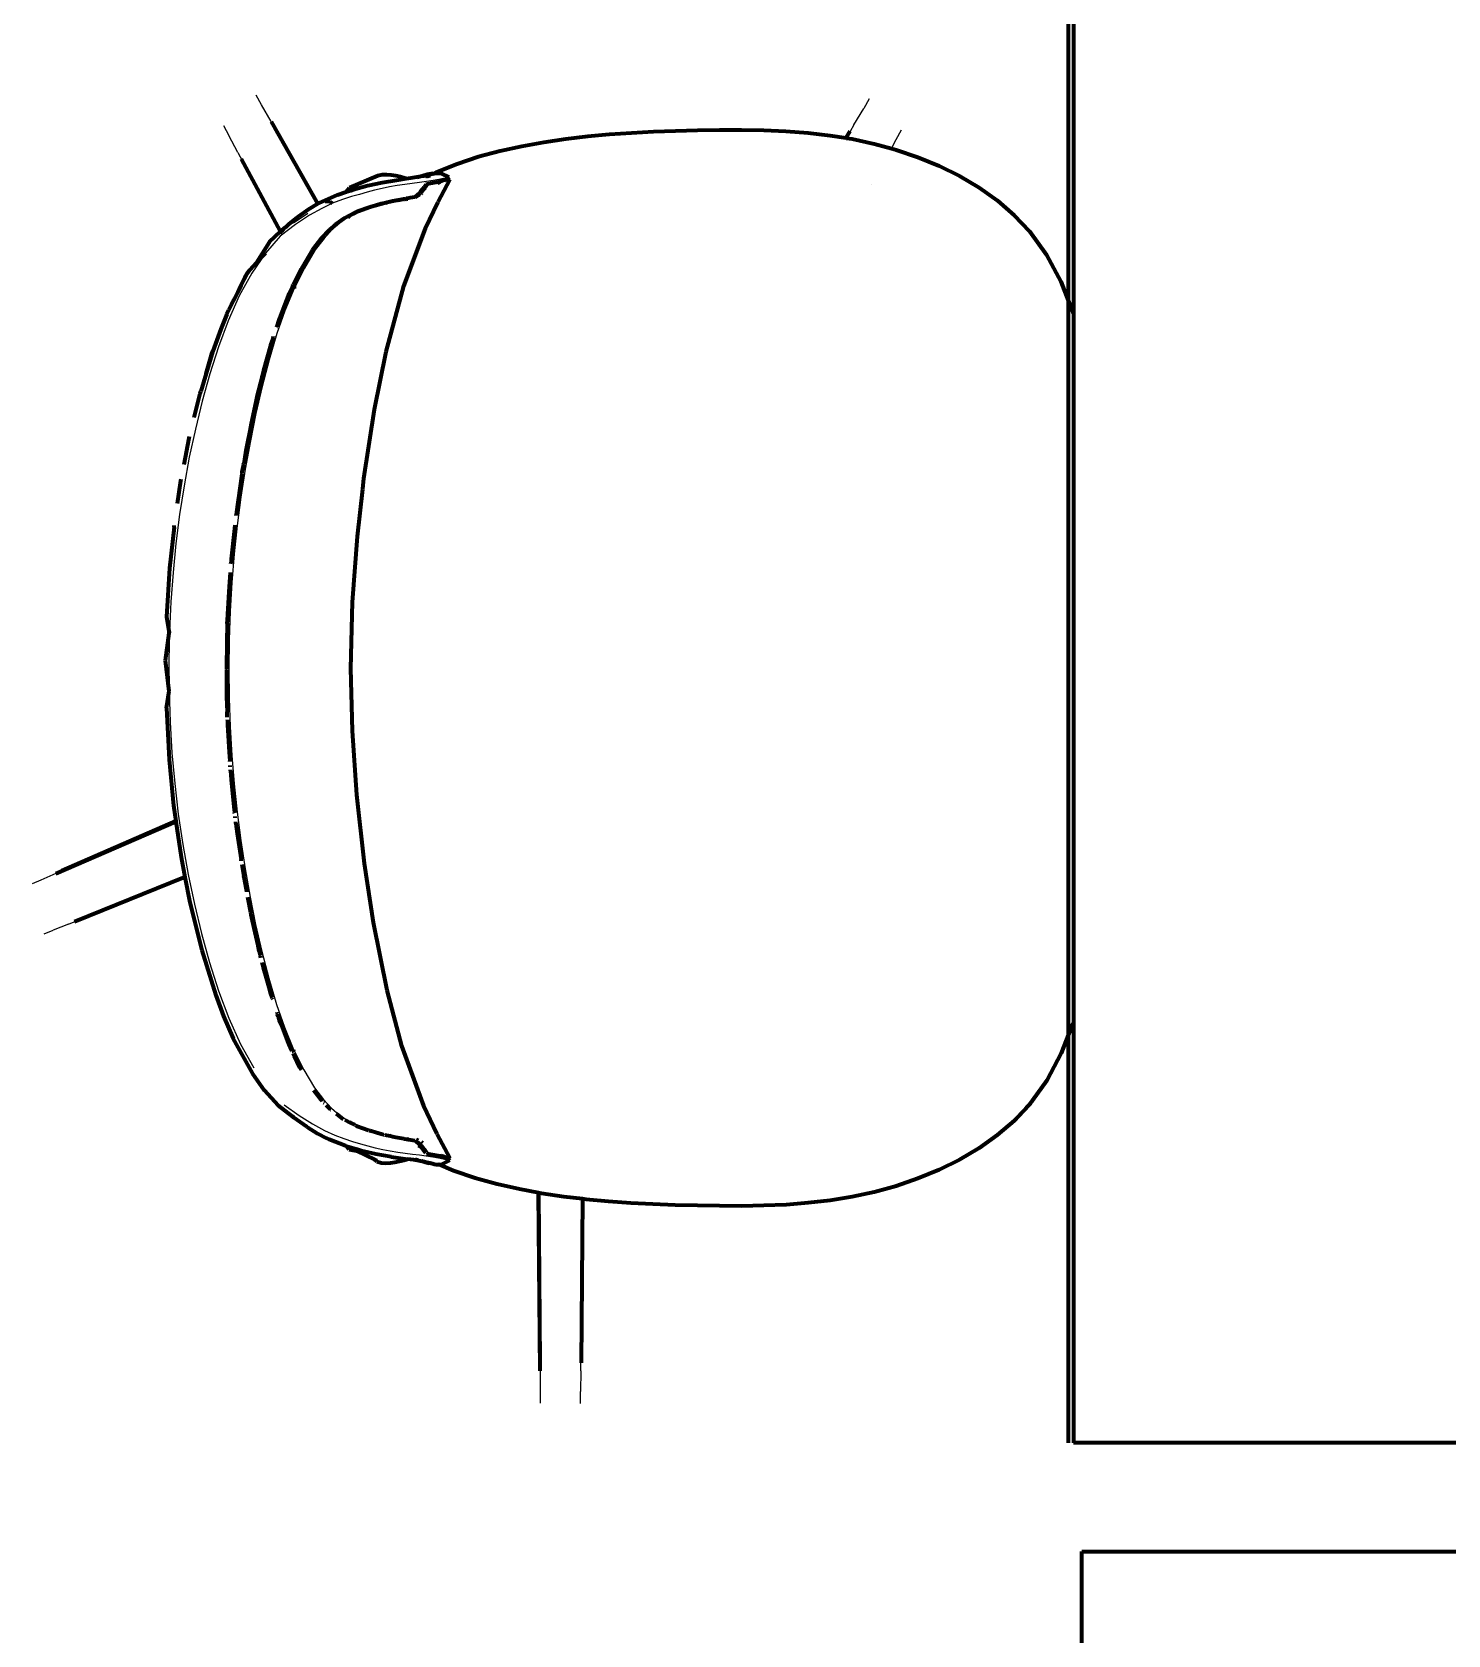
# Model space of a CAD drawing. Header units: millimetres. Extents: x 4307 to 31003, y 2809 to 20009.
# Drawn here: x 23105 to 23937, y 6064 to 7006 of the extents above; entities that cross this region are included whole.
import ezdxf

# ---------------------------------------------------------------- set-up
doc = ezdxf.new("R2010")
doc.units = ezdxf.units.MM
doc.layers.add('ProfileEdges', color=7, linetype='Continuous')

msp = doc.modelspace()

# ---------------------------------------------------------------- linework, layer by layer
for p, q in [((23239.94, 6963.58), (23236.82, 6969.22)), ((23245.55, 6953.8), (23239.94, 6963.58)), ((23588.2, 6951.74), (23593.91, 6961.44)), ((23597.14, 6967.14), (23593.91, 6961.44)), ((23217.52, 6951.35), (23220.7, 6945.6)), ((23588.2, 6951.74), (23583.75, 6944.04)), ((23226.03, 6935.55), (23220.7, 6945.6)), ((23610.15, 6937.94), (23613, 6943.19)), ((23613, 6943.19), (23616.17, 6948.78)), ((23226.03, 6935.55), (23251.15, 6889.14)), ((23310.78, 6914.45), (23306.35, 6913.44)), ((23315.25, 6915.31), (23310.78, 6914.45)), ((23319.72, 6916.04), (23315.25, 6915.31)), ((23324.15, 6916.68), (23319.72, 6916.04)), ((23332.77, 6917.84), (23324.15, 6916.68)), ((23336.9, 6918.43), (23332.77, 6917.84)), ((23336.12, 6913.91), (23334.32, 6911.62)), ((23334.58, 6913.2), (23336.13, 6913.95)), ((23335.49, 6915.23), (23336.4, 6915.66)), ((23336.13, 6913.95), (23336.12, 6913.91)), ((23338.08, 6916.7), (23336.13, 6913.95)), ((23336.57, 6916.7), (23338.08, 6916.7)), ((23340.76, 6919.06), (23336.9, 6918.43)), ((23338.93, 6916.86), (23338.08, 6916.7)), ((23341.92, 6917.43), (23338.93, 6916.86)), ((23338.93, 6916.86), (23339.58, 6917.17)), ((23339.58, 6917.17), (23340.27, 6917.47)), ((23340.37, 6917.49), (23343.72, 6918.85)), ((23344.17, 6919.68), (23340.76, 6919.06)), ((23343.4, 6917.76), (23341.92, 6917.43)), ((23343.85, 6917.86), (23343.4, 6917.76)), ((23343.72, 6918.85), (23343.82, 6918.88)), ((23345.21, 6918.16), (23343.85, 6917.86)), ((23346.99, 6920.23), (23344.17, 6919.68)), ((23347.84, 6918.81), (23345.21, 6918.16)), ((23346.1, 6919.71), (23346.95, 6920.01)), ((23346.95, 6920.01), (23348.8, 6920.61)), ((23348.8, 6920.61), (23346.99, 6920.23)), ((23349.67, 6919.31), (23347.84, 6918.81)), ((23349.07, 6920.69), (23348.8, 6920.61)), ((23349.07, 6920.69), (23349.11, 6920.67)), ((23349.11, 6920.67), (23349.14, 6920.72)), ((23349.14, 6920.72), (23350.25, 6921)), ((23350.25, 6920.95), (23349.14, 6920.72)), ((23350.47, 6919.57), (23349.67, 6919.31)), ((23281.75, 6905.73), (23275.32, 6902.7)), ((23287.52, 6907.94), (23281.75, 6905.73)), ((23292.74, 6909.6), (23287.52, 6907.94)), ((23297.52, 6910.94), (23292.74, 6909.6)), ((23301.97, 6912.22), (23297.52, 6910.94)), ((23306.35, 6913.44), (23301.97, 6912.22)), ((23308.1, 6904.31), (23304.8, 6903.23)), ((23311.56, 6905.29), (23308.1, 6904.31)), ((23313.05, 6905.66), (23311.56, 6905.29)), ((23315.02, 6906.13), (23313.05, 6905.66)), ((23318.45, 6906.87), (23315.02, 6906.13)), ((23318.99, 6906.97), (23318.45, 6906.87)), ((23321.84, 6907.52), (23318.99, 6906.97)), ((23323.02, 6907.73), (23321.84, 6907.52)), ((23323.02, 6907.73), (23323.05, 6907.75)), ((23323.05, 6907.75), (23323.48, 6908.09)), ((23324.2, 6907.94), (23323.05, 6907.75)), ((23324.82, 6908.05), (23324.2, 6907.94)), ((23324.85, 6908.06), (23324.82, 6908.05)), ((23325.03, 6908.09), (23324.85, 6908.06)), ((23325.16, 6908.12), (23325.03, 6908.09)), ((23325.43, 6908.16), (23325.16, 6908.12)), ((23326.58, 6908.36), (23325.43, 6908.16)), ((23326.58, 6908.36), (23327.28, 6908.83)), ((23328.4, 6908.68), (23326.58, 6908.36)), ((23330.22, 6909.01), (23328.4, 6908.68)), ((23331.53, 6909.25), (23330.22, 6909.01)), ((23332.76, 6910), (23331.53, 6909.25)), ((23334.02, 6911.31), (23332.76, 6910)), ((23333.44, 6912.55), (23333.54, 6912.6)), ((23333.54, 6912.6), (23334.58, 6913.2)), ((23334.32, 6911.62), (23334.02, 6911.31)), ((23267.13, 6899.65), (23258.8, 6893.97)), ((23268.1, 6898.62), (23259.99, 6893.24)), ((23275.32, 6902.7), (23268.1, 6898.62)), ((23290.14, 6896.85), (23285.94, 6893.96)), ((23294.1, 6899.07), (23290.14, 6896.85)), ((23297.75, 6900.7), (23294.1, 6899.07)), ((23301.23, 6901.98), (23297.75, 6900.7)), ((23304.64, 6903.17), (23301.23, 6901.98)), ((23304.8, 6903.23), (23304.64, 6903.17)), ((23250.87, 6886.3), (23242.28, 6876.37)), ((23259.99, 6893.24), (23250.87, 6886.3)), ((23251.15, 6889.14), (23251.28, 6888.91)), ((23251.28, 6888.91), (23251.37, 6888.74)), ((23281.5, 6890.18), (23276.7, 6885.08)), ((23285.94, 6893.96), (23281.5, 6890.18)), ((23242.28, 6876.37), (23234.23, 6864.58)), ((23271.46, 6878.25), (23265.1, 6867.63)), ((23276.7, 6885.08), (23271.46, 6878.25)), ((23265.1, 6867.63), (23259.14, 6855.58)), ((23263.15, 6866.96), (23263.22, 6866.84)), ((23234.23, 6864.58), (23226.87, 6851.25)), ((23226.87, 6851.25), (23220.36, 6836.67)), ((23259.14, 6855.58), (23253.72, 6842.57)), ((23253.72, 6842.57), (23248.99, 6829.12)), ((23220.36, 6836.67), (23214.66, 6821.32)), ((23248.99, 6829.12), (23244.35, 6813.69)), ((23214.66, 6821.32), (23209.58, 6805.51)), ((23244.35, 6813.69), (23240.24, 6798.06)), ((23209.58, 6805.51), (23205.06, 6789.36)), ((23240.24, 6798.06), (23236.6, 6782.21)), ((23205.06, 6789.36), (23201.04, 6772.97)), ((23236.6, 6782.21), (23233.36, 6766.14)), ((23201.04, 6772.97), (23197.49, 6756.41)), ((23233.36, 6766.14), (23230.4, 6749.52)), ((23197.49, 6756.41), (23194.41, 6739.67)), ((23230.4, 6749.52), (23227.85, 6732.91)), ((23194.41, 6739.67), (23191.78, 6722.78)), ((23299.25, 6737.76), (23299.39, 6737.16)), ((23227.85, 6732.91), (23225.69, 6716.28)), ((23191.78, 6722.78), (23189.61, 6705.78)), ((23225.69, 6716.28), (23223.93, 6699.61)), ((23189.61, 6705.78), (23187.9, 6688.68)), ((23223.93, 6699.61), (23222.56, 6682.87)), ((23187.9, 6688.68), (23186.63, 6671.51)), ((23222.56, 6682.87), (23221.58, 6666.05)), ((23186.63, 6671.51), (23185.81, 6654.29)), ((23221.58, 6666.05), (23220.99, 6649.11)), ((23185.81, 6654.29), (23185.43, 6637.05)), ((23220.99, 6649.11), (23220.78, 6632.04)), ((23185.43, 6637.05), (23185.55, 6618.9)), ((23219.27, 6631.86), (23219.27, 6632.02)), ((23219.27, 6631.71), (23219.27, 6631.86)), ((23220.78, 6632.04), (23220.96, 6614.96)), ((23185.55, 6618.9), (23186.16, 6600.77)), ((23220.96, 6614.96), (23221.52, 6598.02)), ((23186.16, 6600.77), (23187.28, 6582.67)), ((23221.52, 6598.02), (23222.47, 6581.2)), ((23187.28, 6582.67), (23188.9, 6564.65)), ((23222.47, 6581.2), (23223.82, 6564.46)), ((23188.9, 6564.65), (23191.02, 6546.72)), ((23223.82, 6564.46), (23225.56, 6547.79)), ((23191.02, 6546.72), (23193.66, 6528.91)), ((23225.56, 6547.79), (23227.7, 6531.15)), ((23193.66, 6528.91), (23196.8, 6511.26)), ((23227.7, 6531.15), (23230.25, 6514.54)), ((23119.01, 6511.77), (23110.12, 6507.83)), ((23126.39, 6482.02), (23194.91, 6509.72)), ((23196.8, 6511.26), (23200.46, 6493.79)), ((23230.25, 6514.54), (23233.19, 6497.92)), ((23110.12, 6507.83), (23105.04, 6505.7)), ((23200.46, 6493.79), (23204.64, 6476.53)), ((23233.19, 6497.92), (23236.43, 6481.85)), ((23126.39, 6482.02), (23117.39, 6478.5)), ((23236.43, 6481.85), (23240.06, 6466)), ((23112.21, 6476.33), (23117.39, 6478.5)), ((23204.64, 6476.53), (23209.39, 6459.53)), ((23240.06, 6466), (23244.14, 6450.36)), ((23209.39, 6459.53), (23214.73, 6442.91)), ((23214.73, 6442.91), (23220.73, 6426.75)), ((23244.14, 6450.36), (23248.75, 6434.93)), ((23244.25, 6444.97), (23244.35, 6445.03)), ((23248.75, 6434.93), (23253.45, 6421.48)), ((23220.73, 6426.75), (23227.62, 6411.46)), ((23253.45, 6421.48), (23258.82, 6408.49)), ((23227.62, 6411.46), (23235.47, 6397.62)), ((23258.82, 6408.49), (23264.73, 6396.44)), ((23264.73, 6396.44), (23271.05, 6385.83)), ((23271.05, 6385.83), (23276.29, 6378.99)), ((23276.29, 6378.99), (23281.09, 6373.89)), ((23253.26, 6375.89), (23262.02, 6369.64)), ((23262.02, 6369.64), (23269.9, 6364.67)), ((23281.09, 6373.89), (23285.55, 6370.11)), ((23285.55, 6370.11), (23289.78, 6367.23)), ((23269.9, 6364.67), (23276.88, 6360.86)), ((23276.88, 6360.86), (23282.96, 6358.1)), ((23282.96, 6358.1), (23288.37, 6356.07)), ((23289.78, 6367.23), (23293.81, 6365)), ((23293.81, 6365), (23297.56, 6363.38)), ((23297.56, 6363.38), (23301.12, 6362.1)), ((23301.12, 6362.1), (23304.59, 6360.9)), ((23304.59, 6360.9), (23308.06, 6359.76)), ((23308.06, 6359.76), (23311.54, 6358.78)), ((23311.54, 6358.78), (23315, 6357.94)), ((23315, 6357.94), (23315.21, 6357.9)), ((23288.37, 6356.07), (23293.37, 6354.41)), ((23293.37, 6354.41), (23298.04, 6353.01)), ((23298.04, 6353.01), (23302.44, 6351.77)), ((23302.44, 6351.77), (23306.79, 6350.66)), ((23306.79, 6350.66), (23311.18, 6349.71)), ((23311.18, 6349.71), (23315.59, 6348.89)), ((23315.21, 6357.9), (23318.44, 6357.21)), ((23315.59, 6348.89), (23319.98, 6348.18)), ((23318.44, 6357.21), (23318.57, 6357.18)), ((23318.57, 6357.18), (23321.83, 6356.56)), ((23321.83, 6356.56), (23323.52, 6356.25)), ((23323.87, 6355.99), (23323.52, 6356.25)), ((23323.52, 6356.25), (23325, 6355.99)), ((23325, 6355.99), (23325.15, 6355.96)), ((23325.15, 6355.96), (23325.46, 6355.91)), ((23325.46, 6355.91), (23325.76, 6355.85)), ((23325.76, 6355.85), (23327.26, 6355.59)), ((23327.71, 6355.31), (23327.26, 6355.59)), ((23327.26, 6355.59), (23328.38, 6355.39)), ((23328.38, 6355.39), (23331.51, 6354.83)), ((23332.59, 6352.29), (23331.42, 6353.02)), ((23331.51, 6354.83), (23332.75, 6354.07)), ((23333.11, 6352.03), (23332.59, 6352.29)), ((23332.75, 6354.07), (23334.32, 6352.45)), ((23334.61, 6349.51), (23333.69, 6350)), ((23334.32, 6352.45), (23335.73, 6350.67)), ((23335.94, 6350.56), (23335.73, 6350.67)), ((23335.73, 6350.67), (23336.13, 6350.16)), ((23336.13, 6350.16), (23338.11, 6347.38)), ((23319.98, 6348.18), (23324.33, 6347.56)), ((23324.33, 6347.56), (23328.6, 6346.98)), ((23328.6, 6346.98), (23332.76, 6346.44)), ((23332.76, 6346.44), (23336.78, 6345.9)), ((23336.66, 6347.38), (23337.02, 6347.38)), ((23336.78, 6345.9), (23340.55, 6345.31)), ((23337.02, 6347.38), (23338.11, 6347.38)), ((23338.11, 6347.38), (23339.82, 6347.07)), ((23340.4, 6346.79), (23339.82, 6347.07)), ((23339.82, 6347.07), (23341.94, 6346.67)), ((23340.55, 6345.31), (23343.91, 6344.69)), ((23341.94, 6346.67), (23344.98, 6346.03)), ((23343.91, 6344.69), (23346.72, 6344.11)), ((23345.24, 6345.97), (23347.87, 6345.35)), ((23346.72, 6344.11), (23348.83, 6343.62)), ((23347.87, 6345.35), (23349.71, 6344.87)), ((23349.66, 6343.52), (23348.5, 6343.89)), ((23348.83, 6343.62), (23350.12, 6343.32)), ((23350.44, 6343.26), (23349.66, 6343.52)), ((23349.71, 6344.87), (23350.64, 6344.62)), ((23350.12, 6343.32), (23350.44, 6343.26)), ((23427.69, 6219.62), (23428.54, 6320.59)), ((23403.65, 6219.64), (23403.81, 6207.43)), ((23427.69, 6219.62), (23427.51, 6207.41)), ((23403.81, 6207.43), (23403.8, 6200.49)), ((23427.5, 6200.33), (23427.51, 6207.41))]:
    msp.add_line(p, q)
at = {"layer": 'ProfileEdges', "lineweight": 211}
for p, q in [((23714.18, 8096.89), (23714.18, 6848.6)), ((23717.15, 8096.89), (23717.15, 6840.68)), ((23245.55, 6953.8), (23272.98, 6905.38)), ((23273.02, 6905.41), (23247.77, 6950.01)), ((23405.92, 6941.65), (23418.78, 6943.55)), ((23418.78, 6943.55), (23431.65, 6945.07)), ((23431.65, 6945.07), (23444.52, 6946.26)), ((23444.52, 6946.26), (23457.4, 6947.16)), ((23457.4, 6947.16), (23470.29, 6947.83)), ((23470.29, 6947.83), (23483.21, 6948.31)), ((23483.21, 6948.31), (23496.15, 6948.64)), ((23496.15, 6948.64), (23509.13, 6948.86)), ((23509.13, 6948.86), (23522.12, 6948.9)), ((23522.12, 6948.9), (23535.13, 6948.67)), ((23535.13, 6948.67), (23548.15, 6948.1)), ((23548.15, 6948.1), (23561.17, 6947.1)), ((23561.17, 6947.1), (23574.18, 6945.59)), ((23574.18, 6945.59), (23583.68, 6944.05)), ((23583.68, 6944.05), (23585.95, 6947.98)), ((23583.68, 6944.05), (23583.75, 6944.04)), ((23583.75, 6944.04), (23587.17, 6943.48)), ((23587.17, 6943.48), (23600.14, 6940.69)), ((23354.84, 6928.94), (23367.4, 6933.09)), ((23367.4, 6933.09), (23380.17, 6936.51)), ((23380.17, 6936.51), (23393.04, 6939.33)), ((23393.04, 6939.33), (23405.92, 6941.65)), ((23600.14, 6940.69), (23610.15, 6937.94)), ((23610.15, 6937.94), (23613.05, 6937.15)), ((23613.05, 6937.15), (23625.8, 6932.82)), ((23625.8, 6932.82), (23638.25, 6927.69)), ((23251.11, 6889.1), (23228.09, 6931.61)), ((23340.84, 6923.17), (23337.26, 6922.56)), ((23338.89, 6922.54), (23340.84, 6923.17)), ((23339.97, 6922.74), (23340.84, 6923.17)), ((23340.68, 6922.94), (23341.2, 6923.2)), ((23340.84, 6923.17), (23341.2, 6923.2)), ((23341.2, 6923.2), (23342.59, 6923.91)), ((23341.2, 6923.2), (23343.24, 6923.39)), ((23342.59, 6923.91), (23354.84, 6928.94)), ((23343.24, 6923.39), (23345.74, 6923.28)), ((23350.25, 6921), (23345.74, 6923.28)), ((23638.25, 6927.69), (23650.26, 6921.74)), ((23289.71, 6912.38), (23291.67, 6914.83)), ((23308.27, 6921.76), (23291.67, 6914.83)), ((23292.46, 6913.29), (23294.04, 6913.81)), ((23294.04, 6913.81), (23302.51, 6916.23)), ((23302.51, 6916.23), (23310.83, 6917.93)), ((23310.76, 6922.35), (23308.27, 6921.76)), ((23313.52, 6922.47), (23310.76, 6922.35)), ((23310.83, 6917.93), (23319.31, 6919.3)), ((23316.22, 6922.24), (23313.52, 6922.47)), ((23318.9, 6921.77), (23316.22, 6922.24)), ((23321.54, 6921.15), (23318.9, 6921.77)), ((23319.31, 6919.3), (23324.96, 6920.17)), ((23324.25, 6920.39), (23321.54, 6921.15)), ((23324.96, 6920.17), (23324.25, 6920.39)), ((23324.96, 6920.17), (23327.69, 6920.59)), ((23325.21, 6920.09), (23324.96, 6920.17)), ((23327.69, 6920.59), (23334.69, 6921.76)), ((23334.69, 6921.76), (23331.44, 6920.76)), ((23334.53, 6914.02), (23334.22, 6913.59)), ((23334.31, 6913.64), (23336.24, 6914.63)), ((23334.62, 6914.06), (23334.31, 6913.64)), ((23335.4, 6915.19), (23334.53, 6914.02)), ((23334.53, 6914.02), (23334.62, 6914.06)), ((23335.4, 6915.19), (23334.62, 6914.06)), ((23334.62, 6914.06), (23336.27, 6914.81)), ((23337.26, 6922.56), (23334.69, 6921.76)), ((23334.69, 6921.76), (23335.3, 6921.86)), ((23335.3, 6921.86), (23338.89, 6922.54)), ((23335.4, 6915.19), (23335.49, 6915.23)), ((23336.57, 6916.7), (23335.49, 6915.23)), ((23337.11, 6921.75), (23336.15, 6921.33)), ((23340.27, 6917.47), (23336.57, 6916.77)), ((23340.27, 6917.47), (23336.57, 6916.7)), ((23336.57, 6916.77), (23336.57, 6916.7)), ((23336.68, 6921.42), (23338.08, 6921.98)), ((23336.68, 6921.42), (23337.11, 6921.75)), ((23337.28, 6921.81), (23337.11, 6921.75)), ((23337.28, 6921.81), (23337.72, 6922.1)), ((23338.08, 6922.08), (23337.28, 6921.81)), ((23337.29, 6921.52), (23337.88, 6921.8)), ((23337.65, 6921.58), (23337.88, 6921.8)), ((23337.88, 6921.8), (23338.47, 6922.07)), ((23337.88, 6921.8), (23338.08, 6921.98)), ((23338.08, 6921.98), (23338.18, 6922.07)), ((23338.22, 6922.08), (23338.18, 6922.07)), ((23338.21, 6921.68), (23338.94, 6922.05)), ((23338.22, 6922.08), (23338.32, 6922.07)), ((23339.97, 6922.74), (23338.89, 6922.54)), ((23340.37, 6922.78), (23339.97, 6922.74)), ((23340.31, 6917.46), (23340.27, 6917.47)), ((23340.37, 6917.49), (23340.31, 6917.46)), ((23340.37, 6922.78), (23340.68, 6922.94)), ((23343.5, 6918.17), (23340.37, 6917.49)), ((23343.59, 6918.13), (23340.37, 6917.49)), ((23341.07, 6923.05), (23340.68, 6922.94)), ((23343.4, 6917.76), (23345.03, 6918.31)), ((23346.14, 6918.8), (23343.5, 6918.17)), ((23350.59, 6919.59), (23343.53, 6906.36)), ((23346.14, 6918.8), (23343.59, 6918.13)), ((23343.85, 6917.86), (23345.03, 6918.31)), ((23345.03, 6918.31), (23345.15, 6918.35)), ((23345.15, 6918.35), (23345.34, 6918.41)), ((23347.82, 6919.22), (23346.14, 6918.8)), ((23347.82, 6919.22), (23347.87, 6919.24)), ((23347.87, 6919.24), (23348.08, 6919.31)), ((23348.1, 6919.3), (23347.87, 6919.24)), ((23348.08, 6919.31), (23348.43, 6919.42)), ((23348.43, 6919.42), (23348.1, 6919.3)), ((23349, 6919.58), (23348.43, 6919.42)), ((23349.2, 6919.65), (23349, 6919.58)), ((23349, 6919.58), (23349.73, 6919.58)), ((23349.2, 6919.65), (23349.36, 6919.69)), ((23349.36, 6919.69), (23350.25, 6920.95)), ((23349.73, 6919.58), (23350.47, 6919.57)), ((23350.25, 6921), (23350.25, 6920.95)), ((23350.47, 6919.57), (23350.59, 6919.59)), ((23598.34, 6916.5), (23598.32, 6916.47)), ((23650.26, 6921.74), (23661.72, 6914.96)), ((23661.72, 6914.96), (23672.48, 6907.31)), ((23272.98, 6905.38), (23267.51, 6902.09)), ((23273.02, 6905.41), (23272.98, 6905.38)), ((23272.98, 6905.38), (23273.24, 6904.92)), ((23273.62, 6905.77), (23273.02, 6905.41)), ((23273.29, 6904.94), (23273.02, 6905.41)), ((23273.62, 6905.77), (23284.52, 6910.67)), ((23277.42, 6906.84), (23280.1, 6906.65)), ((23280.1, 6906.65), (23281.75, 6905.73)), ((23284.52, 6910.67), (23289.71, 6912.38)), ((23289.71, 6912.38), (23292.46, 6913.29)), ((23292.53, 6913.57), (23292.46, 6913.29)), ((23310.15, 6905.39), (23304.37, 6903.63)), ((23312.23, 6905.84), (23304.45, 6903.56)), ((23312.23, 6905.84), (23310.15, 6905.39)), ((23313.65, 6906.13), (23312.23, 6905.84)), ((23313.05, 6905.66), (23313.56, 6906.06)), ((23313.65, 6906.13), (23313.72, 6906.18)), ((23319.41, 6907.35), (23313.72, 6906.18)), ((23317.01, 6906.95), (23313.72, 6906.18)), ((23323.68, 6908.19), (23317.01, 6906.95)), ((23319.06, 6907.04), (23318.99, 6906.97)), ((23319.41, 6907.35), (23319.34, 6907.29)), ((23319.75, 6907.37), (23319.41, 6907.35)), ((23321.72, 6907.77), (23319.75, 6907.37)), ((23321.25, 6907.45), (23320.4, 6907.41)), ((23323.03, 6907.9), (23321.25, 6907.45)), ((23323.48, 6908.09), (23321.72, 6907.77)), ((23323.48, 6908.09), (23323.03, 6907.9)), ((23323.58, 6908.1), (23323.48, 6908.09)), ((23323.67, 6908.16), (23323.58, 6908.1)), ((23323.73, 6908.2), (23323.67, 6908.16)), ((23323.67, 6908.16), (23323.68, 6908.19)), ((23323.68, 6908.19), (23323.73, 6908.2)), ((23323.73, 6908.2), (23324.94, 6908.42)), ((23324.2, 6907.94), (23324.94, 6908.42)), ((23325.04, 6908.36), (23324.82, 6908.05)), ((23324.85, 6908.06), (23325.04, 6908.36)), ((23325.1, 6908.45), (23324.94, 6908.42)), ((23325.33, 6908.49), (23325.03, 6908.09)), ((23325.03, 6908.09), (23325.45, 6908.39)), ((23325.1, 6908.45), (23325.04, 6908.36)), ((23325.33, 6908.49), (23325.1, 6908.45)), ((23325.47, 6908.51), (23325.33, 6908.49)), ((23325.43, 6908.3), (23325.45, 6908.39)), ((23325.43, 6908.16), (23325.43, 6908.3)), ((23325.45, 6908.39), (23325.46, 6908.44)), ((23325.46, 6908.44), (23325.47, 6908.51)), ((23325.46, 6908.44), (23325.53, 6908.45)), ((23325.66, 6908.54), (23325.47, 6908.51)), ((23325.53, 6908.45), (23325.66, 6908.54)), ((23327.28, 6908.83), (23325.66, 6908.54)), ((23330.02, 6909.32), (23327.28, 6908.83)), ((23330.02, 6909.25), (23327.28, 6908.83)), ((23332.81, 6911.69), (23330.02, 6909.32)), ((23332.83, 6911.64), (23330.02, 6909.25)), ((23332.79, 6910.56), (23330.22, 6909.01)), ((23333.44, 6912.55), (23332.81, 6911.69)), ((23333.54, 6912.6), (23332.83, 6911.64)), ((23334.22, 6913.59), (23333.44, 6912.55)), ((23334.31, 6913.64), (23333.54, 6912.6)), ((23334.24, 6911.44), (23334.02, 6911.31)), ((23334.22, 6913.59), (23334.31, 6913.64)), ((23336.16, 6890.94), (23343.53, 6906.36)), ((23672.48, 6907.31), (23682.42, 6898.79)), ((23256.05, 6893.33), (23261.55, 6897.8)), ((23260.67, 6897.18), (23256.05, 6893.33)), ((23261.55, 6897.8), (23260.67, 6897.18)), ((23267.51, 6902.09), (23261.55, 6897.8)), ((23288.63, 6896.85), (23283.39, 6893.15)), ((23292.04, 6898.65), (23288.63, 6896.85)), ((23288.78, 6897.02), (23288.63, 6896.85)), ((23292.04, 6898.65), (23288.78, 6897.02)), ((23290.59, 6897.35), (23292.04, 6898.65)), ((23292.04, 6898.65), (23292.06, 6898.67)), ((23294.93, 6900.11), (23292.06, 6898.67)), ((23294.6, 6900.01), (23292.06, 6898.67)), ((23294.93, 6900.11), (23294.6, 6900.01)), ((23295.12, 6900.2), (23294.93, 6900.11)), ((23303.13, 6903.17), (23295.12, 6900.2)), ((23296.36, 6900.82), (23295.12, 6900.2)), ((23303.24, 6903.28), (23296.36, 6900.82)), ((23304.45, 6903.56), (23303.13, 6903.17)), ((23304.37, 6903.63), (23303.24, 6903.28)), ((23304.37, 6903.63), (23304.45, 6903.56)), ((23304.45, 6903.56), (23304.8, 6903.23)), ((23682.42, 6898.79), (23691.39, 6889.38)), ((23244.58, 6883.11), (23251.11, 6889.1)), ((23251.24, 6888.86), (23250.56, 6888.02)), ((23251.11, 6889.1), (23251.15, 6889.14)), ((23251.24, 6888.86), (23251.11, 6889.1)), ((23251.15, 6889.14), (23252.31, 6890.2)), ((23251.28, 6888.91), (23251.24, 6888.86)), ((23251.32, 6888.71), (23251.24, 6888.86)), ((23252.31, 6890.2), (23251.28, 6888.91)), ((23253.02, 6890.78), (23251.69, 6889.03)), ((23252.37, 6890.25), (23252.31, 6890.2)), ((23253.02, 6890.78), (23252.37, 6890.25)), ((23253.04, 6890.81), (23253.02, 6890.78)), ((23254.33, 6891.89), (23253.04, 6890.81)), ((23253.18, 6890.99), (23253.04, 6890.81)), ((23253.18, 6890.99), (23254.33, 6891.89)), ((23254.33, 6891.89), (23254.52, 6892.04)), ((23254.76, 6892.22), (23254.52, 6892.04)), ((23255.47, 6892.8), (23254.76, 6892.22)), ((23255.47, 6892.8), (23256.05, 6893.33)), ((23276.78, 6886.84), (23269.95, 6878.25)), ((23276.78, 6886.84), (23275.25, 6885.21)), ((23277.05, 6887.13), (23276.78, 6886.84)), ((23277.06, 6887.2), (23277.05, 6887.13)), ((23277.53, 6887.64), (23277.06, 6887.2)), ((23281.83, 6891.68), (23277.53, 6887.64)), ((23280.08, 6890.34), (23277.53, 6887.64)), ((23281.83, 6891.68), (23280.08, 6890.34)), ((23281.3, 6890.68), (23281.38, 6890.55)), ((23281.42, 6890.58), (23281.33, 6890.74)), ((23283.99, 6893.34), (23281.83, 6891.68)), ((23283.39, 6893.15), (23281.83, 6891.68)), ((23336.16, 6890.94), (23323.33, 6857.02)), ((23691.39, 6889.38), (23701.42, 6875.45)), ((23244.58, 6883.11), (23237.06, 6870.81)), ((23237.06, 6870.81), (23242.28, 6876.37)), ((23269.95, 6878.25), (23263.99, 6868.38)), ((23275.25, 6885.21), (23269.95, 6878.32)), ((23269.95, 6878.32), (23269.95, 6878.25)), ((23233.03, 6866.52), (23237.06, 6870.81)), ((23263.19, 6866.79), (23258.63, 6857.74)), ((23263.13, 6866.91), (23262.63, 6866.09)), ((23263.15, 6866.96), (23263.13, 6866.91)), ((23263.19, 6866.79), (23263.13, 6866.91)), ((23263.96, 6868.31), (23263.15, 6866.96)), ((23263.22, 6866.84), (23263.19, 6866.79)), ((23263.96, 6868.31), (23263.22, 6866.84)), ((23263.99, 6868.38), (23263.96, 6868.31)), ((23701.42, 6875.45), (23709.77, 6859.68)), ((23229.56, 6860.64), (23227.46, 6856.54)), ((23227.57, 6856.85), (23228.42, 6858.58)), ((23227.72, 6857.31), (23227.57, 6856.85)), ((23228.42, 6858.58), (23227.72, 6857.31)), ((23228.42, 6858.58), (23230.1, 6861.99)), ((23229.56, 6860.64), (23228.42, 6858.58)), ((23231.47, 6864.38), (23229.56, 6860.64)), ((23230.1, 6861.99), (23231.47, 6864.38)), ((23231.47, 6864.38), (23233.03, 6866.52)), ((23231.59, 6863.79), (23231.56, 6863.76)), ((23258.38, 6857.22), (23251.69, 6840.3)), ((23258.38, 6857.22), (23256.26, 6852.81)), ((23258.38, 6857.22), (23258.63, 6857.74)), ((23258.38, 6857.22), (23258.64, 6857.22)), ((23258.52, 6856.93), (23258.38, 6857.22)), ((23258.52, 6856.93), (23258.64, 6857.22)), ((23262.63, 6866.09), (23258.63, 6857.74)), ((23258.64, 6857.22), (23259.14, 6857.22)), ((23259.14, 6857.22), (23259.14, 6855.58)), ((23709.77, 6859.68), (23714.18, 6848.6)), ((23225.92, 6853.51), (23220.49, 6842.88)), ((23222.38, 6846.34), (23223.11, 6847.83)), ((23223.3, 6848.08), (23224.16, 6849.8)), ((23225.92, 6853.51), (23227.57, 6856.85)), ((23227.46, 6856.54), (23225.92, 6853.51)), ((23227.03, 6855.21), (23226.98, 6855.05)), ((23227.57, 6856.85), (23227.46, 6856.54)), ((23256.26, 6852.81), (23251.07, 6839.54)), ((23259.14, 6855.58), (23258.52, 6856.93)), ((23323.33, 6857.02), (23313.01, 6818.48)), ((23714.18, 6848.6), (23716.54, 6842.67)), ((23714.18, 6848.6), (23714.18, 6416.77)), ((23219.49, 6840.48), (23215.93, 6831.69)), ((23219.49, 6840.48), (23219.61, 6840.72)), ((23220.49, 6842.88), (23219.61, 6840.72)), ((23221.21, 6843.92), (23221.32, 6844.12)), ((23221.4, 6844.36), (23221.47, 6844.5)), ((23251.05, 6838.63), (23248.92, 6833.24)), ((23250.16, 6837.04), (23251.05, 6838.63)), ((23250.36, 6837.66), (23251.08, 6839.33)), ((23250.6, 6838.4), (23250.36, 6837.66)), ((23251.08, 6839.33), (23250.6, 6838.4)), ((23250.95, 6839.28), (23250.6, 6838.4)), ((23250.95, 6839.28), (23251.07, 6839.54)), ((23251.69, 6840.3), (23251.05, 6838.63)), ((23251.77, 6840.87), (23251.07, 6839.54)), ((23251.72, 6840.53), (23251.07, 6839.54)), ((23251.07, 6839.54), (23251.69, 6840.3)), ((23251.08, 6839.33), (23251.69, 6840.3)), ((23716.54, 6842.67), (23717.15, 6840.68)), ((23717.15, 6840.68), (23717.15, 6424.52)), ((23215.93, 6831.69), (23211.34, 6818.81)), ((23248.82, 6832.98), (23248.86, 6833.09)), ((23248.86, 6833.09), (23248.92, 6833.24)), ((23250.16, 6837.04), (23248.92, 6833.24)), ((23250.36, 6837.66), (23250.16, 6837.04)), ((23245.22, 6821.31), (23240.27, 6804.1)), ((23245.48, 6822.79), (23241.12, 6807.48)), ((23246.72, 6826.57), (23245.22, 6821.31)), ((23245.22, 6821.31), (23245.66, 6823.36)), ((23245.66, 6823.36), (23245.48, 6822.79)), ((23246.72, 6826.57), (23245.66, 6823.36)), ((23246.72, 6826.57), (23246.91, 6827.17)), ((23246.91, 6827.17), (23247, 6827.45)), ((23211.34, 6818.81), (23207.35, 6805.62)), ((23207.35, 6805.62), (23210.62, 6816.6)), ((23210.62, 6816.6), (23211.34, 6818.81)), ((23313.01, 6818.48), (23306.11, 6784.49)), ((23207.35, 6805.62), (23204.16, 6795.08)), ((23240.24, 6803.98), (23236.98, 6789.89)), ((23240.24, 6803.98), (23237.26, 6791.98)), ((23240.24, 6804.03), (23240.27, 6804.1)), ((23240.24, 6803.98), (23240.24, 6804.03)), ((23241.12, 6807.48), (23240.27, 6804.1)), ((23200.37, 6779.73), (23203.63, 6793.12)), ((23203.63, 6793.12), (23203.87, 6793.94)), ((23203.87, 6793.94), (23204.16, 6795.08)), ((23237.26, 6791.98), (23236.83, 6790.02)), ((23236.83, 6790.02), (23233.83, 6776.3)), ((23236.98, 6789.89), (23233.83, 6776.3)), ((23236.83, 6790.02), (23236.98, 6789.89)), ((23306.11, 6784.49), (23299.95, 6744.01)), ((23233.84, 6776.22), (23232.98, 6771.88)), ((23233.83, 6776.3), (23233.84, 6776.22)), ((23194.38, 6752.13), (23197.42, 6767.65)), ((23197.42, 6767.65), (23197.64, 6768.55)), ((23231.52, 6764.29), (23229.44, 6752.52)), ((23231.52, 6764.29), (23230.78, 6760.42)), ((23232.98, 6771.88), (23231.52, 6764.29)), ((23230.78, 6760.42), (23229.44, 6752.52)), ((23228.43, 6746.54), (23225.02, 6722.63)), ((23228.08, 6744.46), (23225.74, 6728.5)), ((23228.43, 6746.54), (23228.08, 6744.46)), ((23228.43, 6746.54), (23228.44, 6746.6)), ((23228.44, 6746.6), (23228.48, 6746.86)), ((23228.48, 6746.86), (23228.61, 6747.61)), ((23228.61, 6747.61), (23228.62, 6747.86)), ((23228.62, 6747.86), (23228.65, 6747.9)), ((23228.65, 6747.9), (23229.26, 6751.42)), ((23229.26, 6751.42), (23229.34, 6751.92)), ((23229.34, 6751.92), (23229.44, 6752.52)), ((23190.54, 6729.28), (23192.52, 6742.63)), ((23192.52, 6742.63), (23192.69, 6743.51)), ((23299.25, 6737.76), (23296.12, 6709.81)), ((23299.95, 6744.01), (23299.25, 6737.76)), ((23225.74, 6728.5), (23225.02, 6722.63)), ((23188.5, 6715.42), (23188.6, 6716.35)), ((23224.26, 6716.51), (23222, 6694.51)), ((23224.26, 6716.51), (23223.77, 6712.53)), ((23224.26, 6716.51), (23224.27, 6716.62)), ((23224.97, 6722.24), (23225.01, 6722.56)), ((23225.01, 6722.56), (23225.02, 6722.63)), ((23188.49, 6715.35), (23185.93, 6691.2)), ((23188.49, 6715.35), (23188.5, 6715.42)), ((23223.77, 6712.53), (23222.15, 6696.52)), ((23296.12, 6709.81), (23293.28, 6671.26)), ((23185.93, 6691.2), (23184.12, 6662.62)), ((23221.53, 6688.51), (23219.94, 6662.39)), ((23221.53, 6688.51), (23220.9, 6680.45)), ((23221.54, 6688.76), (23221.53, 6688.51)), ((23221.94, 6693.75), (23221.95, 6693.86)), ((23221.95, 6693.86), (23222, 6694.51)), ((23222.15, 6696.52), (23222, 6694.51)), ((23220.9, 6680.45), (23220, 6664.31)), ((23293.28, 6671.26), (23292.26, 6632.27)), ((23184.12, 6662.62), (23185.66, 6653.15)), ((23219.81, 6658.67), (23219.88, 6660.83)), ((23219.9, 6661.17), (23219.86, 6661.06)), ((23219.88, 6660.83), (23219.86, 6661.06)), ((23219.9, 6661.38), (23219.93, 6662.21)), ((23219.9, 6661.17), (23219.9, 6661.38)), ((23219.94, 6662.39), (23219.93, 6662.21)), ((23220, 6664.31), (23219.94, 6662.39)), ((23183.56, 6637.05), (23185.66, 6653.15)), ((23185.66, 6653.15), (23185.81, 6654.29)), ((23219.8, 6658.29), (23219.27, 6632.02)), ((23219.8, 6658.29), (23219.46, 6648.07)), ((23219.81, 6658.67), (23219.8, 6658.29)), ((23219.46, 6648.07), (23219.27, 6632.02)), ((23185.55, 6618.9), (23183.56, 6637.05)), ((23219.27, 6631.71), (23219.44, 6615.41)), ((23219.27, 6631.71), (23219.72, 6606.77)), ((23292.26, 6632.27), (23293.16, 6595.66)), ((23183.99, 6608.94), (23185.55, 6618.9)), ((23219.44, 6615.41), (23219.72, 6606.77)), ((23183.99, 6608.94), (23185.64, 6578.75)), ((23219.8, 6604.07), (23219.72, 6606.77)), ((23219.82, 6603.65), (23219.8, 6604.07)), ((23219.87, 6602.02), (23219.87, 6602.06)), ((23219.87, 6602.02), (23219.96, 6599.23)), ((23219.87, 6602.02), (23221.24, 6577.98)), ((23219.96, 6599.23), (23220.84, 6583.15)), ((23293.16, 6595.66), (23295.81, 6558.07)), ((23185.64, 6578.75), (23188.25, 6551.71)), ((23220.84, 6583.15), (23221.24, 6577.98)), ((23221.25, 6577.94), (23221.24, 6577.98)), ((23221.27, 6577.61), (23221.25, 6577.94)), ((23221.5, 6574.64), (23221.45, 6575.21)), ((23221.5, 6574.6), (23221.5, 6574.64)), ((23221.69, 6572.18), (23221.64, 6572.78)), ((23221.7, 6572.08), (23221.69, 6572.18)), ((23221.7, 6572.08), (23222.08, 6567.14)), ((23221.7, 6572.08), (23224.09, 6547.87)), ((23222.08, 6567.14), (23223.68, 6551.19)), ((23295.81, 6558.07), (23300.32, 6517.62)), ((23188.25, 6551.71), (23189.57, 6542.53)), ((23223.68, 6551.19), (23224.09, 6547.87)), ((23224.1, 6547.79), (23224.09, 6547.87)), ((23224.16, 6547.36), (23224.1, 6547.79)), ((23119.01, 6511.77), (23189.58, 6542.48)), ((23189.57, 6542.53), (23122.47, 6513.36)), ((23189.57, 6542.53), (23189.58, 6542.48)), ((23189.58, 6542.48), (23192.61, 6521.48)), ((23224.48, 6544.69), (23224.4, 6545.28)), ((23224.49, 6544.63), (23224.48, 6544.69)), ((23224.9, 6541.36), (23224.79, 6542.22)), ((23224.92, 6541.17), (23224.9, 6541.36)), ((23224.92, 6541.17), (23225.65, 6535.28)), ((23224.92, 6541.17), (23227.89, 6519.97)), ((23225.65, 6535.28), (23227.89, 6519.97)), ((23192.61, 6521.48), (23194.91, 6509.72)), ((23227.97, 6519.38), (23227.89, 6519.97)), ((23194.92, 6509.67), (23129.9, 6483.36)), ((23194.91, 6509.72), (23194.92, 6509.67)), ((23194.92, 6509.67), (23197.83, 6494.87)), ((23228.36, 6517.09), (23229.54, 6510.12)), ((23229.6, 6509.78), (23229.54, 6510.12)), ((23229.6, 6509.78), (23230.67, 6503.48)), ((23300.32, 6517.62), (23305.53, 6483.1)), ((23230.67, 6503.48), (23231.06, 6501.45)), ((23231.06, 6501.45), (23231.11, 6501.16)), ((23197.83, 6494.87), (23204.83, 6466.82)), ((23231.73, 6497.92), (23233.47, 6488.91)), ((23233.47, 6488.91), (23233.57, 6488.38)), ((23233.57, 6488.38), (23233.71, 6487.64)), ((23233.71, 6487.64), (23234.5, 6484.04)), ((23233.71, 6487.64), (23234.56, 6484.04)), ((23234.56, 6484.04), (23234.5, 6484.04)), ((23234.5, 6484.04), (23237.12, 6472)), ((23234.56, 6484.04), (23235.62, 6479.38)), ((23305.53, 6483.1), (23313.54, 6443.22)), ((23235.65, 6479.21), (23235.62, 6479.38)), ((23235.65, 6479.21), (23237.87, 6469.41)), ((23237.12, 6472), (23239.2, 6463.67)), ((23204.83, 6466.82), (23213.09, 6440.38)), ((23238.61, 6466.28), (23237.87, 6469.41)), ((23238.61, 6466.28), (23239.2, 6463.67)), ((23239.28, 6463.33), (23239.2, 6463.67)), ((23239.54, 6462.26), (23239.28, 6463.33)), ((23240.41, 6458.78), (23240.23, 6459.51)), ((23240.51, 6458.43), (23240.41, 6458.78)), ((23240.51, 6458.43), (23240.97, 6456.54)), ((23240.51, 6458.43), (23242.76, 6450.57)), ((23240.97, 6456.54), (23242.65, 6450.6)), ((23242.65, 6450.6), (23242.76, 6450.57)), ((23242.65, 6450.6), (23244.25, 6444.97)), ((23242.76, 6450.57), (23244.35, 6445.03)), ((23244.25, 6444.97), (23245.28, 6441.33)), ((23244.35, 6445.03), (23245.27, 6441.83)), ((23313.54, 6443.22), (23322.13, 6410.56)), ((23213.09, 6440.38), (23217.62, 6428.04)), ((23245.27, 6441.83), (23245.42, 6441.3)), ((23245.37, 6441.31), (23245.27, 6441.83)), ((23245.37, 6441.31), (23245.28, 6441.33)), ((23245.28, 6441.33), (23245.3, 6441.26)), ((23245.3, 6441.26), (23245.5, 6440.65)), ((23245.42, 6441.3), (23245.37, 6441.31)), ((23245.5, 6440.65), (23245.37, 6441.31)), ((23245.42, 6441.3), (23246.06, 6439.07)), ((23245.5, 6440.65), (23246.06, 6439.07)), ((23246.11, 6438.82), (23246.06, 6439.07)), ((23246.26, 6438.31), (23246.11, 6438.82)), ((23246.26, 6438.31), (23246.35, 6438.05)), ((23246.36, 6438.02), (23246.35, 6438.05)), ((23217.62, 6428.04), (23223.28, 6414.8)), ((23248.89, 6430.27), (23249.13, 6429.55)), ((23249.31, 6429.11), (23249.13, 6429.55)), ((23249.31, 6429.11), (23249.29, 6429.05)), ((23249.76, 6427.97), (23249.29, 6429.05)), ((23249.29, 6429.05), (23249.52, 6428.34)), ((23249.76, 6427.97), (23249.52, 6428.34)), ((23249.52, 6428.34), (23249.72, 6427.72)), ((23249.72, 6427.72), (23250.41, 6426.3)), ((23249.72, 6427.72), (23249.93, 6427.09)), ((23249.76, 6427.97), (23250.41, 6426.3)), ((23250.88, 6425.1), (23249.93, 6427.09)), ((23249.93, 6427.09), (23250.38, 6425.7)), ((23250.38, 6425.7), (23251.58, 6422.62)), ((23250.41, 6426.3), (23250.88, 6425.1)), ((23250.88, 6425.1), (23251.88, 6422.55)), ((23717.15, 6424.52), (23716.91, 6423.7)), ((23717.15, 6424.52), (23717.15, 6177.37)), ((23234.77, 6394.02), (23223.28, 6414.8)), ((23251.88, 6422.55), (23251.58, 6422.62)), ((23251.58, 6422.62), (23255.18, 6413.39)), ((23251.88, 6422.55), (23255.5, 6413.29)), ((23714.18, 6416.77), (23710.07, 6406.33)), ((23716.91, 6423.7), (23714.18, 6416.77)), ((23714.18, 6416.77), (23714.18, 6177.37)), ((23255.18, 6413.39), (23255.5, 6413.29)), ((23255.18, 6413.39), (23255.97, 6411.34)), ((23255.5, 6413.29), (23257.6, 6407.92)), ((23255.97, 6411.34), (23257.6, 6407.92)), ((23257.72, 6407.68), (23257.6, 6407.92)), ((23257.87, 6407.32), (23258.82, 6408.49)), ((23257.87, 6407.32), (23257.89, 6407.29)), ((23258.61, 6407.29), (23257.89, 6407.29)), ((23258.49, 6406.05), (23259.18, 6404.62)), ((23258.82, 6408.49), (23258.61, 6407.29)), ((23322.13, 6410.56), (23335.15, 6375.32)), ((23710.07, 6406.33), (23701.57, 6390.18)), ((23259.18, 6404.62), (23263.08, 6396.76)), ((23259.18, 6404.62), (23262.29, 6398.1)), ((23262.29, 6398.1), (23263.08, 6396.76)), ((23263.08, 6396.76), (23263.2, 6396.56)), ((23241.77, 6384.29), (23234.77, 6394.02)), ((23701.57, 6390.18), (23692.92, 6378.19)), ((23249.7, 6375.49), (23241.77, 6384.29)), ((23270.57, 6384.56), (23271.44, 6383.43)), ((23271.44, 6383.43), (23275.49, 6378.3)), ((23271.44, 6383.43), (23274.84, 6379)), ((23274.84, 6379), (23275.49, 6378.3)), ((23275.49, 6378.3), (23275.64, 6378.14)), ((23276.45, 6377.29), (23276.66, 6377.06)), ((23691.33, 6376.14), (23693.63, 6379.29)), ((23691.89, 6376.76), (23692.26, 6377.28)), ((23692.26, 6377.28), (23692.6, 6377.69)), ((23692.92, 6378.19), (23692.6, 6377.69)), ((23258.24, 6368.9), (23249.7, 6375.49)), ((23257.92, 6369.35), (23258.24, 6368.9)), ((23258.24, 6368.9), (23258.67, 6368.54)), ((23258.26, 6369.1), (23258.67, 6368.54)), ((23266.51, 6363.03), (23258.67, 6368.54)), ((23277.97, 6375.68), (23278.28, 6375.34)), ((23278.28, 6375.34), (23280.48, 6373.25)), ((23278.28, 6375.34), (23279.67, 6373.87)), ((23279.67, 6373.87), (23280.48, 6373.25)), ((23280.48, 6373.25), (23280.59, 6373.17)), ((23283.72, 6370.78), (23287.94, 6367.57)), ((23342.95, 6358.76), (23335.15, 6375.32)), ((23682.3, 6366.5), (23690.86, 6375.56)), ((23688.97, 6373.44), (23682.3, 6366.5)), ((23688.97, 6373.44), (23689.43, 6373.96)), ((23689.43, 6373.96), (23690.08, 6374.64)), ((23690.86, 6375.56), (23690.08, 6374.64)), ((23690.93, 6375.64), (23690.86, 6375.56)), ((23690.93, 6375.64), (23691.1, 6375.81)), ((23691.1, 6375.81), (23691.14, 6375.87)), ((23691.14, 6375.87), (23691.33, 6376.14)), ((23691.89, 6376.76), (23691.33, 6376.14)), ((23266.51, 6363.03), (23266.99, 6362.75)), ((23266.99, 6362.75), (23272.79, 6359.1)), ((23272.79, 6359.1), (23278.1, 6356.27)), ((23288.85, 6366.99), (23292.19, 6365.35)), ((23292.19, 6365.35), (23291.57, 6365.9)), ((23292.19, 6365.35), (23294.83, 6364.05)), ((23295.12, 6363.9), (23296.13, 6363.4)), ((23296.13, 6363.4), (23302.85, 6361.05)), ((23303.09, 6360.9), (23303.15, 6360.88)), ((23303.21, 6360.87), (23303.87, 6360.72)), ((23303.87, 6360.72), (23304.37, 6360.57)), ((23304.37, 6360.57), (23304.4, 6360.6)), ((23304.37, 6360.57), (23306.93, 6359.79)), ((23306.93, 6359.79), (23310.07, 6358.84)), ((23306.93, 6359.79), (23310.85, 6358.66)), ((23310.07, 6358.84), (23310.85, 6358.66)), ((23310.85, 6358.66), (23311.25, 6358.55)), ((23311.25, 6358.55), (23311.85, 6358.44)), ((23312.44, 6358.3), (23315.58, 6357.59)), ((23342.95, 6358.76), (23350.64, 6344.62)), ((23672.45, 6358.01), (23661.73, 6350.38)), ((23682.3, 6366.5), (23672.45, 6358.01)), ((23279.61, 6355.57), (23278.1, 6356.27)), ((23289.25, 6351.75), (23279.61, 6355.57)), ((23290.01, 6351.51), (23289.25, 6351.75)), ((23291.54, 6349.62), (23290.01, 6351.51)), ((23296.08, 6349.62), (23290.01, 6351.51)), ((23291.54, 6349.62), (23295.69, 6348.85)), ((23292.09, 6350.56), (23295.69, 6348.85)), ((23295.69, 6348.85), (23306.34, 6343.77)), ((23298.56, 6348.93), (23296.08, 6349.62)), ((23307.15, 6346.98), (23298.56, 6348.93)), ((23315.58, 6357.59), (23315.21, 6357.9)), ((23315.58, 6357.59), (23316.96, 6357.27)), ((23316.96, 6357.27), (23318.84, 6356.93)), ((23318.57, 6357.18), (23318.84, 6356.93)), ((23318.84, 6356.93), (23323.66, 6356.03)), ((23323.66, 6356.03), (23323.87, 6355.99)), ((23323.87, 6355.99), (23325.16, 6355.76)), ((23325, 6355.99), (23325.16, 6355.76)), ((23325.16, 6355.76), (23325.15, 6355.96)), ((23325.16, 6355.76), (23325.93, 6355.63)), ((23325.93, 6355.63), (23325.46, 6355.91)), ((23326.2, 6355.58), (23325.76, 6355.85)), ((23325.93, 6355.63), (23326.2, 6355.58)), ((23326.2, 6355.58), (23327.71, 6355.31)), ((23327.71, 6355.31), (23330, 6354.9)), ((23330, 6354.9), (23330.13, 6354.79)), ((23330.15, 6354.7), (23332.78, 6352.48)), ((23330.9, 6355.74), (23331.94, 6355.11)), ((23333.52, 6351.34), (23332.14, 6352.06)), ((23333.69, 6351.05), (23332.27, 6351.89)), ((23332.78, 6352.48), (23332.84, 6352.46)), ((23332.9, 6352.4), (23332.84, 6352.46)), ((23333.04, 6352.13), (23332.9, 6352.4)), ((23333.11, 6352.03), (23333.04, 6352.13)), ((23336.6, 6347.45), (23333.11, 6352.03)), ((23333.69, 6354.06), (23334.5, 6353.56)), ((23661.73, 6350.38), (23650.29, 6343.6)), ((23307.74, 6342.59), (23306.34, 6343.77)), ((23306.34, 6343.77), (23307.69, 6343.12)), ((23316.17, 6345.43), (23307.15, 6346.98)), ((23307.74, 6342.59), (23310.22, 6341.91)), ((23310.22, 6341.91), (23312.98, 6341.71)), ((23312.98, 6341.71), (23315.68, 6341.86)), ((23315.68, 6341.86), (23318.36, 6342.24)), ((23316.17, 6345.43), (23325.8, 6344.03)), ((23318.36, 6342.24), (23321.02, 6342.78)), ((23321.02, 6342.78), (23323.74, 6343.46)), ((23323.74, 6343.46), (23325.8, 6344.03)), ((23325.8, 6344.03), (23325.91, 6344.06)), ((23329.24, 6343.53), (23325.8, 6344.03)), ((23333.48, 6342.83), (23329.24, 6343.53)), ((23330.17, 6343.94), (23331.92, 6343.42)), ((23333.03, 6343.51), (23332.92, 6343.56)), ((23333.28, 6343.02), (23334.06, 6342.78)), ((23334.83, 6342.55), (23333.48, 6342.83)), ((23334.71, 6342.73), (23334.52, 6342.81)), ((23334.83, 6342.55), (23336.91, 6341.94)), ((23335.65, 6342.38), (23334.83, 6342.55)), ((23338.38, 6341.6), (23335.65, 6342.38)), ((23337.09, 6342.08), (23335.65, 6342.38)), ((23336.91, 6341.94), (23338.38, 6341.6)), ((23337.02, 6347.38), (23340.4, 6346.79)), ((23337.09, 6342.08), (23338.38, 6341.6)), ((23339.15, 6341.66), (23337.09, 6342.08)), ((23340.5, 6341.15), (23338.38, 6341.6)), ((23341.23, 6341.06), (23339.15, 6341.66)), ((23340.35, 6341.55), (23341.23, 6341.06)), ((23340.4, 6346.79), (23343.75, 6346.11)), ((23341.23, 6341.06), (23340.5, 6341.15)), ((23341.23, 6341.06), (23341.75, 6340.99)), ((23341.75, 6340.99), (23342.41, 6340.9)), ((23342.41, 6340.9), (23343.58, 6340.84)), ((23343.58, 6340.84), (23344.19, 6340.85)), ((23344.19, 6340.85), (23343.73, 6341.05)), ((23343.75, 6346.11), (23346.48, 6345.51)), ((23344.19, 6340.85), (23344.82, 6340.86)), ((23352.75, 6337.2), (23344.19, 6340.85)), ((23344.82, 6340.86), (23346.03, 6340.96)), ((23345.19, 6345.96), (23344.98, 6346.03)), ((23345.19, 6345.96), (23345.24, 6345.97)), ((23346.48, 6345.51), (23345.24, 6345.97)), ((23350.44, 6343.26), (23346.03, 6340.96)), ((23346.48, 6345.51), (23346.61, 6345.48)), ((23346.61, 6345.48), (23348.1, 6345.13)), ((23348.36, 6344.89), (23346.61, 6345.48)), ((23346.87, 6345.2), (23348.45, 6344.8)), ((23348.45, 6344.8), (23348.59, 6344.81)), ((23348.77, 6344.75), (23348.59, 6344.81)), ((23349.42, 6344.71), (23348.77, 6344.75)), ((23349.32, 6344.85), (23349.42, 6344.71)), ((23349.42, 6344.71), (23350.44, 6343.26)), ((23350.64, 6344.62), (23349.42, 6344.71)), ((23650.29, 6343.6), (23638.27, 6337.65)), ((23365.47, 6332.83), (23352.75, 6337.2)), ((23378.43, 6329.24), (23365.47, 6332.83)), ((23625.81, 6332.52), (23613.05, 6328.19)), ((23638.27, 6337.65), (23625.81, 6332.52)), ((23391.5, 6326.3), (23378.43, 6329.24)), ((23402.75, 6324.21), (23391.5, 6326.3)), ((23402.75, 6324.21), (23403.55, 6224.4)), ((23402.79, 6324.2), (23402.75, 6324.21)), ((23403.65, 6219.64), (23402.79, 6324.2)), ((23404.6, 6323.87), (23402.79, 6324.2)), ((23417.69, 6321.89), (23404.6, 6323.87)), ((23428.54, 6320.59), (23417.69, 6321.89)), ((23428.58, 6320.58), (23427.79, 6224.38)), ((23428.58, 6320.58), (23428.54, 6320.59)), ((23430.78, 6320.32), (23428.58, 6320.58)), ((23443.87, 6319.1), (23430.78, 6320.32)), ((23587.19, 6321.85), (23574.23, 6319.73)), ((23600.14, 6324.64), (23587.19, 6321.85)), ((23613.05, 6328.19), (23600.14, 6324.64)), ((23456.96, 6318.17), (23443.87, 6319.1)), ((23470.04, 6317.5), (23456.96, 6318.17)), ((23483.1, 6317.02), (23470.04, 6317.5)), ((23496.16, 6316.69), (23483.1, 6317.02)), ((23509.2, 6316.47), (23496.16, 6316.69)), ((23522.24, 6316.43), (23509.2, 6316.47)), ((23535.25, 6316.65), (23522.24, 6316.43)), ((23548.26, 6317.22), (23535.25, 6316.65)), ((23561.25, 6318.22), (23548.26, 6317.22)), ((23574.23, 6319.73), (23561.25, 6318.22)), ((24072.75, 6177.37), (23717.15, 6177.37)), ((23722.11, 5654.37), (23722.11, 6113.51)), ((23722.11, 6113.51), (24072.93, 6113.51))]:
    msp.add_line(p, q, dxfattribs=at)

doc.saveas('drawing.dxf')
